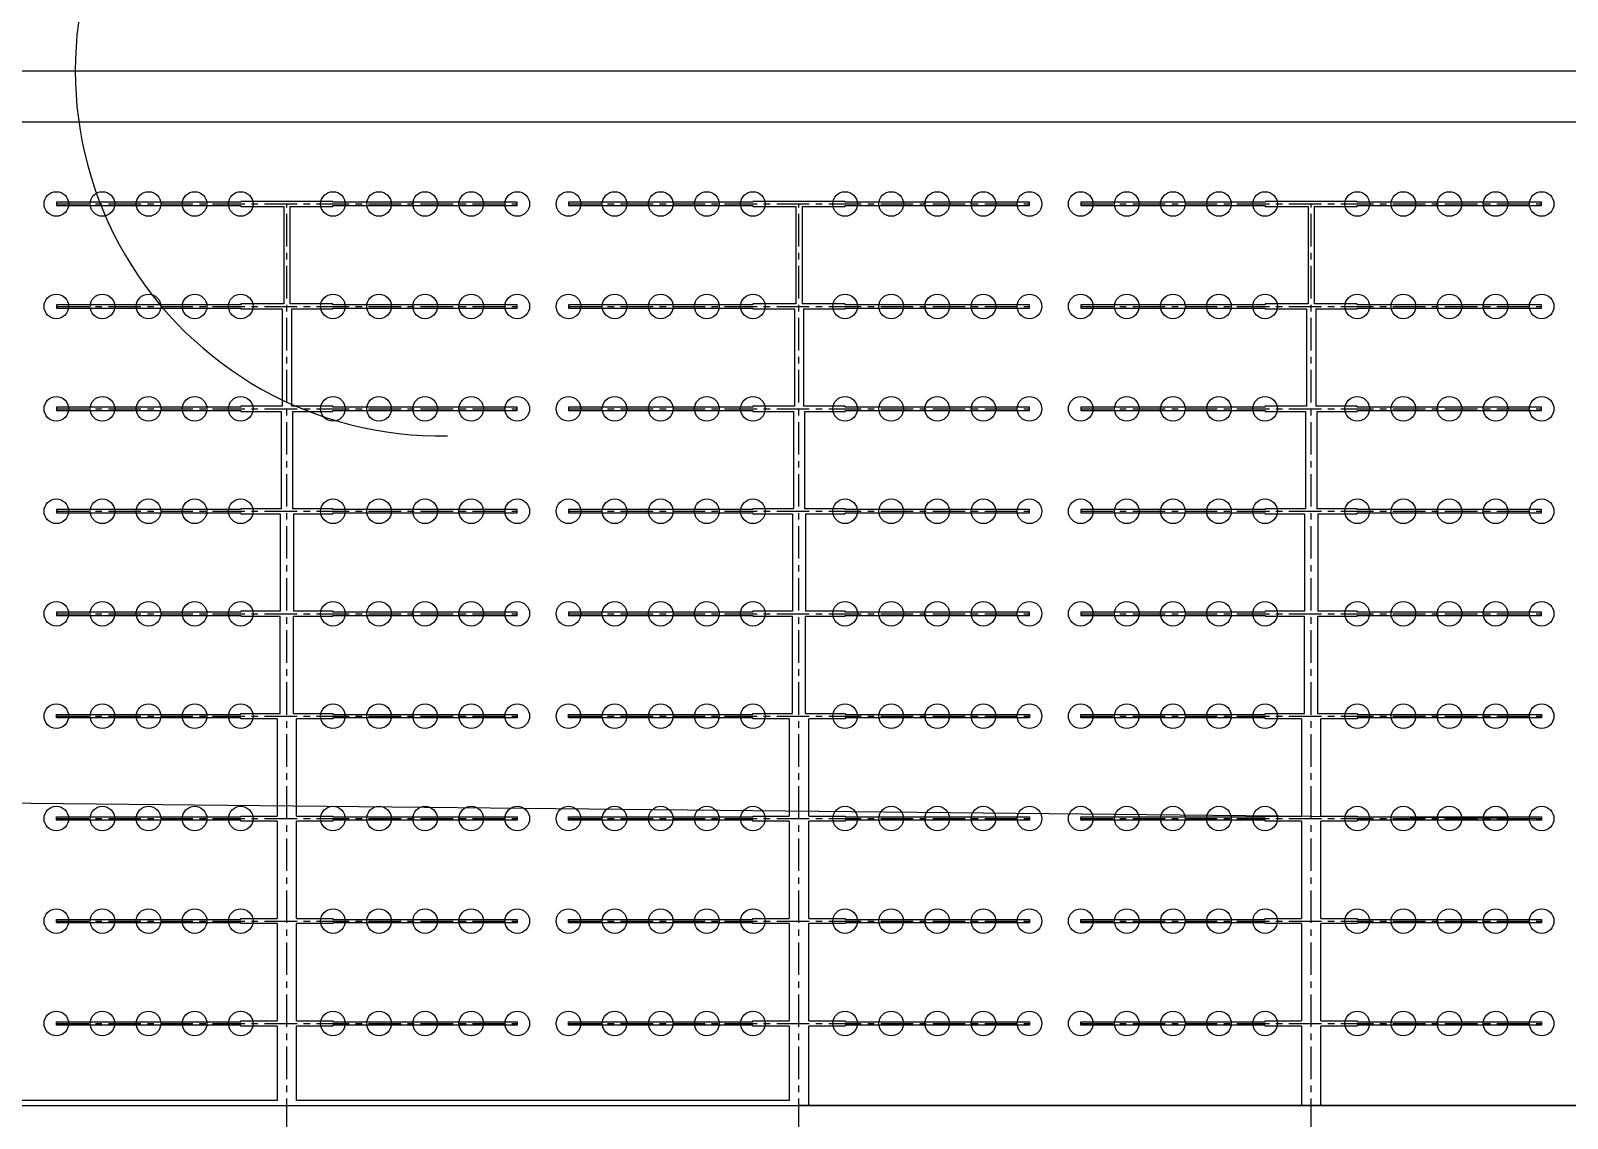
# Model space of a CAD drawing. Header units: millimetres. Extents: x -299291 to 688124, y -407813 to 623474.
# Drawn here: x 191459 to 206459, y 186902 to 197518 of the extents above; entities that cross this region are included whole.
import ezdxf

# ---------------------------------------------------------------- set-up
doc = ezdxf.new("R2010")
doc.units = ezdxf.units.MM
doc.linetypes.add('CENTER', pattern=[50.8, 31.75, -6.35, 6.35, -6.35])
doc.layers.add('轴线', color=6, linetype='CENTER')

msp = doc.modelspace()

# ---------------------------------------------------------------- linework, layer by layer
at = {"lineweight": -3, "ltscale": 100}
for p, q in [((186459.037, 197128.406), (266459.037, 197128.406)), ((186459.037, 196628.406), (266459.037, 196628.406)), ((186459.037, 187027.406), (266459.037, 187027.406))]:
    msp.add_line(p, q, dxfattribs=at)
at = {"ltscale": 10}
for p, q in [((191709.037, 195843.406), (191709.037, 195811.406)), ((193509.037, 195843.406), (191709.037, 195843.406)), ((191709.037, 195811.406), (193509.037, 195811.406)), ((194409.037, 195852.406), (193509.037, 195852.406)), ((193509.037, 195852.406), (193509.037, 195843.406)), ((193509.037, 195811.406), (193509.037, 195802.406)), ((193509.037, 195802.406), (193929.037, 195802.406)), ((193929.037, 195802.406), (193929.037, 194852.406)), ((193989.037, 195802.406), (194409.037, 195802.406)), ((193989.037, 195802.406), (193989.037, 194852.406)), ((194409.037, 195843.406), (194409.037, 195852.406)), ((196209.037, 195843.406), (194409.037, 195843.406)), ((194409.037, 195802.406), (194409.037, 195811.406)), ((194409.037, 195811.406), (196209.037, 195811.406)), ((196209.037, 195811.406), (196209.037, 195843.406)), ((196709.037, 195843.406), (196709.037, 195811.406)), ((198509.037, 195843.406), (196709.037, 195843.406)), ((196709.037, 195811.406), (198509.037, 195811.406)), ((199409.037, 195852.406), (198509.037, 195852.406)), ((198509.037, 195852.406), (198509.037, 195843.406)), ((198509.037, 195811.406), (198509.037, 195802.406)), ((198509.037, 195802.406), (198929.037, 195802.406)), ((198929.037, 195802.406), (198929.037, 194852.406)), ((198989.037, 195802.406), (199409.037, 195802.406)), ((198989.037, 195802.406), (198989.037, 194852.406)), ((199409.037, 195843.406), (199409.037, 195852.406)), ((201209.037, 195843.406), (199409.037, 195843.406)), ((199409.037, 195802.406), (199409.037, 195811.406)), ((199409.037, 195811.406), (201209.037, 195811.406)), ((201209.037, 195811.406), (201209.037, 195843.406)), ((201709.037, 195843.406), (201709.037, 195811.406)), ((203509.037, 195843.406), (201709.037, 195843.406)), ((201709.037, 195811.406), (203509.037, 195811.406)), ((204409.037, 195852.406), (203509.037, 195852.406)), ((203509.037, 195852.406), (203509.037, 195843.406)), ((203509.037, 195811.406), (203509.037, 195802.406)), ((203509.037, 195802.406), (203929.037, 195802.406)), ((203929.037, 195802.406), (203929.037, 194852.406)), ((203989.037, 195802.406), (204409.037, 195802.406)), ((203989.037, 195802.406), (203989.037, 194852.406)), ((204409.037, 195843.406), (204409.037, 195852.406)), ((206209.037, 195843.406), (204409.037, 195843.406)), ((204409.037, 195802.406), (204409.037, 195811.406)), ((204409.037, 195811.406), (206209.037, 195811.406)), ((206209.037, 195811.406), (206209.037, 195843.406)), ((193929.037, 194852.406), (193509.037, 194852.406)), ((193509.037, 194852.406), (193509.037, 194843.406)), ((194409.037, 194852.406), (193989.037, 194852.406)), ((194409.037, 194843.406), (194409.037, 194852.406)), ((198929.037, 194852.406), (198509.037, 194852.406)), ((198509.037, 194852.406), (198509.037, 194843.406)), ((199409.037, 194852.406), (198989.037, 194852.406)), ((199409.037, 194843.406), (199409.037, 194852.406)), ((203929.037, 194852.406), (203509.037, 194852.406)), ((203509.037, 194852.406), (203509.037, 194843.406)), ((204409.037, 194852.406), (203989.037, 194852.406)), ((204409.037, 194843.406), (204409.037, 194852.406)), ((191709.037, 194843.406), (191709.037, 194811.406)), ((193509.037, 194843.406), (191709.037, 194843.406)), ((191709.037, 194811.406), (193509.037, 194811.406)), ((193509.037, 194811.406), (193509.037, 194802.406)), ((193509.037, 194802.406), (193914.037, 194802.406)), ((193914.037, 194802.406), (193914.037, 193852.406)), ((194004.037, 194802.406), (194409.037, 194802.406)), ((194004.037, 194802.406), (194004.037, 193852.406)), ((196209.037, 194843.406), (194409.037, 194843.406)), ((194409.037, 194802.406), (194409.037, 194811.406)), ((194409.037, 194811.406), (196209.037, 194811.406)), ((196209.037, 194811.406), (196209.037, 194843.406)), ((196709.037, 194843.406), (196709.037, 194811.406)), ((198509.037, 194843.406), (196709.037, 194843.406)), ((196709.037, 194811.406), (198509.037, 194811.406)), ((198509.037, 194811.406), (198509.037, 194802.406)), ((198509.037, 194802.406), (198914.037, 194802.406)), ((198914.037, 194802.406), (198914.037, 193852.406)), ((199004.037, 194802.406), (199409.037, 194802.406)), ((199004.037, 194802.406), (199004.037, 193852.406)), ((201209.037, 194843.406), (199409.037, 194843.406)), ((199409.037, 194802.406), (199409.037, 194811.406)), ((199409.037, 194811.406), (201209.037, 194811.406)), ((201209.037, 194811.406), (201209.037, 194843.406)), ((201709.037, 194843.406), (201709.037, 194811.406)), ((203509.037, 194843.406), (201709.037, 194843.406)), ((201709.037, 194811.406), (203509.037, 194811.406)), ((203509.037, 194811.406), (203509.037, 194802.406)), ((203509.037, 194802.406), (203914.037, 194802.406)), ((203914.037, 194802.406), (203914.037, 193852.406)), ((204004.037, 194802.406), (204409.037, 194802.406)), ((204004.037, 194802.406), (204004.037, 193852.406)), ((206209.037, 194843.406), (204409.037, 194843.406)), ((204409.037, 194802.406), (204409.037, 194811.406)), ((204409.037, 194811.406), (206209.037, 194811.406)), ((206209.037, 194811.406), (206209.037, 194843.406)), ((191709.037, 193843.406), (191709.037, 193811.406)), ((193509.037, 193843.406), (191709.037, 193843.406)), ((191709.037, 193811.406), (193509.037, 193811.406)), ((193914.037, 193852.406), (193509.037, 193852.406)), ((193509.037, 193852.406), (193509.037, 193843.406)), ((193509.037, 193811.406), (193509.037, 193802.406)), ((193509.037, 193802.406), (193904.037, 193802.406)), ((193904.037, 193802.406), (193904.037, 192852.406)), ((194409.037, 193852.406), (194004.037, 193852.406)), ((194014.037, 193802.406), (194409.037, 193802.406)), ((194014.037, 193802.406), (194014.037, 192852.406)), ((194409.037, 193843.406), (194409.037, 193852.406)), ((196209.037, 193843.406), (194409.037, 193843.406)), ((194409.037, 193802.406), (194409.037, 193811.406)), ((194409.037, 193811.406), (196209.037, 193811.406)), ((196209.037, 193811.406), (196209.037, 193843.406)), ((196709.037, 193843.406), (196709.037, 193811.406)), ((198509.037, 193843.406), (196709.037, 193843.406)), ((196709.037, 193811.406), (198509.037, 193811.406)), ((198914.037, 193852.406), (198509.037, 193852.406)), ((198509.037, 193852.406), (198509.037, 193843.406)), ((198509.037, 193811.406), (198509.037, 193802.406)), ((198509.037, 193802.406), (198904.037, 193802.406)), ((198904.037, 193802.406), (198904.037, 192852.406)), ((199409.037, 193852.406), (199004.037, 193852.406)), ((199014.037, 193802.406), (199409.037, 193802.406)), ((199014.037, 193802.406), (199014.037, 192852.406)), ((199409.037, 193843.406), (199409.037, 193852.406)), ((201209.037, 193843.406), (199409.037, 193843.406)), ((199409.037, 193802.406), (199409.037, 193811.406)), ((199409.037, 193811.406), (201209.037, 193811.406)), ((201209.037, 193811.406), (201209.037, 193843.406)), ((201709.037, 193843.406), (201709.037, 193811.406)), ((203509.037, 193843.406), (201709.037, 193843.406)), ((201709.037, 193811.406), (203509.037, 193811.406)), ((203914.037, 193852.406), (203509.037, 193852.406)), ((203509.037, 193852.406), (203509.037, 193843.406)), ((203509.037, 193811.406), (203509.037, 193802.406)), ((203509.037, 193802.406), (203904.037, 193802.406)), ((203904.037, 193802.406), (203904.037, 192852.406)), ((204409.037, 193852.406), (204004.037, 193852.406)), ((204014.037, 193802.406), (204409.037, 193802.406)), ((204014.037, 193802.406), (204014.037, 192852.406)), ((204409.037, 193843.406), (204409.037, 193852.406)), ((206209.037, 193843.406), (204409.037, 193843.406)), ((204409.037, 193802.406), (204409.037, 193811.406)), ((204409.037, 193811.406), (206209.037, 193811.406)), ((206209.037, 193811.406), (206209.037, 193843.406)), ((191709.037, 192843.406), (191709.037, 192811.406)), ((193509.037, 192843.406), (191709.037, 192843.406)), ((191709.037, 192811.406), (193509.037, 192811.406)), ((193904.037, 192852.406), (193509.037, 192852.406)), ((193509.037, 192852.406), (193509.037, 192843.406)), ((193509.037, 192811.406), (193509.037, 192802.406)), ((193509.037, 192802.406), (193894.037, 192802.406)), ((193894.037, 192802.406), (193894.037, 191852.406)), ((194409.037, 192852.406), (194014.037, 192852.406)), ((194024.037, 192802.406), (194409.037, 192802.406)), ((194024.037, 192802.406), (194024.037, 191852.406)), ((194409.037, 192843.406), (194409.037, 192852.406)), ((196209.037, 192843.406), (194409.037, 192843.406)), ((194409.037, 192802.406), (194409.037, 192811.406)), ((194409.037, 192811.406), (196209.037, 192811.406)), ((196209.037, 192811.406), (196209.037, 192843.406)), ((196709.037, 192843.406), (196709.037, 192811.406)), ((198509.037, 192843.406), (196709.037, 192843.406)), ((196709.037, 192811.406), (198509.037, 192811.406)), ((198904.037, 192852.406), (198509.037, 192852.406)), ((198509.037, 192852.406), (198509.037, 192843.406)), ((198509.037, 192811.406), (198509.037, 192802.406)), ((198509.037, 192802.406), (198894.037, 192802.406)), ((198894.037, 192802.406), (198894.037, 191852.406)), ((199409.037, 192852.406), (199014.037, 192852.406)), ((199024.037, 192802.406), (199409.037, 192802.406)), ((199024.037, 192802.406), (199024.037, 191852.406)), ((199409.037, 192843.406), (199409.037, 192852.406)), ((201209.037, 192843.406), (199409.037, 192843.406)), ((199409.037, 192802.406), (199409.037, 192811.406)), ((199409.037, 192811.406), (201209.037, 192811.406)), ((201209.037, 192811.406), (201209.037, 192843.406)), ((201709.037, 192843.406), (201709.037, 192811.406)), ((203509.037, 192843.406), (201709.037, 192843.406)), ((201709.037, 192811.406), (203509.037, 192811.406)), ((203904.037, 192852.406), (203509.037, 192852.406)), ((203509.037, 192852.406), (203509.037, 192843.406)), ((203509.037, 192811.406), (203509.037, 192802.406)), ((203509.037, 192802.406), (203894.037, 192802.406)), ((203894.037, 192802.406), (203894.037, 191852.406)), ((204409.037, 192852.406), (204014.037, 192852.406)), ((204024.037, 192802.406), (204409.037, 192802.406)), ((204024.037, 192802.406), (204024.037, 191852.406)), ((204409.037, 192843.406), (204409.037, 192852.406)), ((206209.037, 192843.406), (204409.037, 192843.406)), ((204409.037, 192802.406), (204409.037, 192811.406)), ((204409.037, 192811.406), (206209.037, 192811.406)), ((206209.037, 192811.406), (206209.037, 192843.406)), ((193894.037, 191852.406), (193509.037, 191852.406)), ((193509.037, 191852.406), (193509.037, 191843.406)), ((194409.037, 191852.406), (194024.037, 191852.406)), ((194409.037, 191843.406), (194409.037, 191852.406)), ((198894.037, 191852.406), (198509.037, 191852.406)), ((198509.037, 191852.406), (198509.037, 191843.406)), ((199409.037, 191852.406), (199024.037, 191852.406)), ((199409.037, 191843.406), (199409.037, 191852.406)), ((203894.037, 191852.406), (203509.037, 191852.406)), ((203509.037, 191852.406), (203509.037, 191843.406)), ((204409.037, 191852.406), (204024.037, 191852.406)), ((204409.037, 191843.406), (204409.037, 191852.406)), ((191709.037, 191843.406), (191709.037, 191811.406)), ((193509.037, 191843.406), (191709.037, 191843.406)), ((191709.037, 191811.406), (193509.037, 191811.406)), ((193509.037, 191811.406), (193509.037, 191802.406)), ((193509.037, 191802.406), (193894.037, 191802.406)), ((193894.037, 190852.406), (193894.037, 191802.406)), ((194024.037, 191802.406), (194409.037, 191802.406)), ((194024.037, 190852.406), (194024.037, 191802.406)), ((196209.037, 191843.406), (194409.037, 191843.406)), ((194409.037, 191802.406), (194409.037, 191811.406)), ((194409.037, 191811.406), (196209.037, 191811.406)), ((196209.037, 191811.406), (196209.037, 191843.406)), ((196709.037, 191843.406), (196709.037, 191811.406)), ((198509.037, 191843.406), (196709.037, 191843.406)), ((196709.037, 191811.406), (198509.037, 191811.406)), ((198509.037, 191811.406), (198509.037, 191802.406)), ((198509.037, 191802.406), (198894.037, 191802.406)), ((198894.037, 190852.406), (198894.037, 191802.406)), ((199024.037, 191802.406), (199409.037, 191802.406)), ((199024.037, 190852.406), (199024.037, 191802.406)), ((201209.037, 191843.406), (199409.037, 191843.406)), ((199409.037, 191802.406), (199409.037, 191811.406)), ((199409.037, 191811.406), (201209.037, 191811.406)), ((201209.037, 191811.406), (201209.037, 191843.406)), ((201709.037, 191843.406), (201709.037, 191811.406)), ((203509.037, 191843.406), (201709.037, 191843.406)), ((201709.037, 191811.406), (203509.037, 191811.406)), ((203509.037, 191811.406), (203509.037, 191802.406)), ((203509.037, 191802.406), (203894.037, 191802.406)), ((203894.037, 190852.406), (203894.037, 191802.406)), ((204024.037, 191802.406), (204409.037, 191802.406)), ((204024.037, 190852.406), (204024.037, 191802.406)), ((206209.037, 191843.406), (204409.037, 191843.406)), ((204409.037, 191802.406), (204409.037, 191811.406)), ((204409.037, 191811.406), (206209.037, 191811.406)), ((206209.037, 191811.406), (206209.037, 191843.406)), ((191709.037, 190811.406), (191709.037, 190843.406)), ((191709.037, 190843.406), (193509.037, 190843.406)), ((193509.037, 190811.406), (191709.037, 190811.406)), ((193509.037, 190843.406), (193509.037, 190852.406)), ((193509.037, 190852.406), (193894.037, 190852.406)), ((193509.037, 190802.406), (193509.037, 190811.406)), ((193864.037, 190802.406), (193509.037, 190802.406)), ((193864.037, 190802.406), (193864.037, 189852.406)), ((194024.037, 190852.406), (194409.037, 190852.406)), ((194409.037, 190802.406), (194054.037, 190802.406)), ((194054.037, 189852.406), (194054.037, 190802.406)), ((194409.037, 190852.406), (194409.037, 190843.406)), ((194409.037, 190843.406), (196209.037, 190843.406)), ((196209.037, 190811.406), (194409.037, 190811.406)), ((194409.037, 190811.406), (194409.037, 190802.406)), ((196209.037, 190843.406), (196209.037, 190811.406)), ((196709.037, 190811.406), (196709.037, 190843.406)), ((196709.037, 190843.406), (198509.037, 190843.406)), ((198509.037, 190811.406), (196709.037, 190811.406)), ((198509.037, 190843.406), (198509.037, 190852.406)), ((198509.037, 190852.406), (198894.037, 190852.406)), ((198509.037, 190802.406), (198509.037, 190811.406)), ((198864.037, 190802.406), (198509.037, 190802.406)), ((198864.037, 190802.406), (198864.037, 189852.406)), ((199024.037, 190852.406), (199409.037, 190852.406)), ((199409.037, 190802.406), (199054.037, 190802.406)), ((199054.037, 189852.406), (199054.037, 190802.406)), ((199409.037, 190852.406), (199409.037, 190843.406)), ((199409.037, 190843.406), (201209.037, 190843.406)), ((201209.037, 190811.406), (199409.037, 190811.406)), ((199409.037, 190811.406), (199409.037, 190802.406)), ((201209.037, 190843.406), (201209.037, 190811.406)), ((201709.037, 190811.406), (201709.037, 190843.406)), ((201709.037, 190843.406), (203509.037, 190843.406)), ((203509.037, 190811.406), (201709.037, 190811.406)), ((203509.037, 190843.406), (203509.037, 190852.406)), ((203509.037, 190852.406), (203894.037, 190852.406)), ((203509.037, 190802.406), (203509.037, 190811.406)), ((203864.037, 190802.406), (203509.037, 190802.406)), ((203864.037, 190802.406), (203864.037, 189852.406)), ((204024.037, 190852.406), (204409.037, 190852.406)), ((204409.037, 190802.406), (204054.037, 190802.406)), ((204054.037, 189852.406), (204054.037, 190802.406)), ((204409.037, 190852.406), (204409.037, 190843.406)), ((204409.037, 190843.406), (206209.037, 190843.406)), ((206209.037, 190811.406), (204409.037, 190811.406)), ((204409.037, 190811.406), (204409.037, 190802.406)), ((206209.037, 190843.406), (206209.037, 190811.406)), ((191709.037, 189811.406), (191709.037, 189843.406)), ((191709.037, 189843.406), (193509.037, 189843.406)), ((193509.037, 189811.406), (191709.037, 189811.406)), ((193509.037, 189843.406), (193509.037, 189852.406)), ((193509.037, 189852.406), (193864.037, 189852.406)), ((193509.037, 189802.406), (193509.037, 189811.406)), ((193864.037, 189802.406), (193509.037, 189802.406)), ((193864.037, 189802.406), (193864.037, 188852.406)), ((194054.037, 189852.406), (194409.037, 189852.406)), ((194409.037, 189802.406), (194054.037, 189802.406)), ((194054.037, 188852.406), (194054.037, 189802.406)), ((194409.037, 189852.406), (194409.037, 189843.406)), ((194409.037, 189843.406), (196209.037, 189843.406)), ((196209.037, 189811.406), (194409.037, 189811.406)), ((194409.037, 189811.406), (194409.037, 189802.406)), ((196209.037, 189843.406), (196209.037, 189811.406)), ((196709.037, 189811.406), (196709.037, 189843.406)), ((196709.037, 189843.406), (198509.037, 189843.406)), ((198509.037, 189811.406), (196709.037, 189811.406)), ((198509.037, 189843.406), (198509.037, 189852.406)), ((198509.037, 189852.406), (198864.037, 189852.406)), ((198509.037, 189802.406), (198509.037, 189811.406)), ((198864.037, 189802.406), (198509.037, 189802.406)), ((198864.037, 189802.406), (198864.037, 188852.406)), ((199054.037, 189852.406), (199409.037, 189852.406)), ((199409.037, 189802.406), (199054.037, 189802.406)), ((199054.037, 188852.406), (199054.037, 189802.406)), ((199409.037, 189852.406), (199409.037, 189843.406)), ((199409.037, 189843.406), (201209.037, 189843.406)), ((201209.037, 189811.406), (199409.037, 189811.406)), ((199409.037, 189811.406), (199409.037, 189802.406)), ((201209.037, 189843.406), (201209.037, 189811.406)), ((201709.037, 189811.406), (201709.037, 189843.406)), ((201709.037, 189843.406), (203509.037, 189843.406)), ((203509.037, 189811.406), (201709.037, 189811.406)), ((203509.037, 189843.406), (203509.037, 189852.406)), ((203509.037, 189852.406), (203864.037, 189852.406)), ((203509.037, 189802.406), (203509.037, 189811.406)), ((203864.037, 189802.406), (203509.037, 189802.406)), ((203864.037, 189802.406), (203864.037, 188852.406)), ((204054.037, 189852.406), (204409.037, 189852.406)), ((204409.037, 189802.406), (204054.037, 189802.406)), ((204054.037, 188852.406), (204054.037, 189802.406)), ((204409.037, 189852.406), (204409.037, 189843.406)), ((204409.037, 189843.406), (206209.037, 189843.406)), ((206209.037, 189811.406), (204409.037, 189811.406)), ((204409.037, 189811.406), (204409.037, 189802.406)), ((206209.037, 189843.406), (206209.037, 189811.406)), ((193509.037, 188843.406), (193509.037, 188852.406)), ((193509.037, 188852.406), (193864.037, 188852.406)), ((194054.037, 188852.406), (194409.037, 188852.406)), ((194409.037, 188852.406), (194409.037, 188843.406)), ((198509.037, 188843.406), (198509.037, 188852.406)), ((198509.037, 188852.406), (198864.037, 188852.406)), ((199054.037, 188852.406), (199409.037, 188852.406)), ((199409.037, 188852.406), (199409.037, 188843.406)), ((203509.037, 188843.406), (203509.037, 188852.406)), ((203509.037, 188852.406), (203864.037, 188852.406)), ((204054.037, 188852.406), (204409.037, 188852.406)), ((204409.037, 188852.406), (204409.037, 188843.406)), ((191709.037, 188811.406), (191709.037, 188843.406)), ((191709.037, 188843.406), (193509.037, 188843.406)), ((193509.037, 188811.406), (191709.037, 188811.406)), ((193509.037, 188802.406), (193509.037, 188811.406)), ((193864.037, 188802.406), (193509.037, 188802.406)), ((193864.037, 188802.406), (193864.037, 187852.406)), ((194409.037, 188802.406), (194054.037, 188802.406)), ((194054.037, 187852.406), (194054.037, 188802.406)), ((194409.037, 188843.406), (196209.037, 188843.406)), ((196209.037, 188811.406), (194409.037, 188811.406)), ((194409.037, 188811.406), (194409.037, 188802.406)), ((196209.037, 188843.406), (196209.037, 188811.406)), ((196709.037, 188811.406), (196709.037, 188843.406)), ((196709.037, 188843.406), (198509.037, 188843.406)), ((198509.037, 188811.406), (196709.037, 188811.406)), ((198509.037, 188802.406), (198509.037, 188811.406)), ((198864.037, 188802.406), (198509.037, 188802.406)), ((198864.037, 188802.406), (198864.037, 187852.406)), ((199409.037, 188802.406), (199054.037, 188802.406)), ((199054.037, 187852.406), (199054.037, 188802.406)), ((199409.037, 188843.406), (201209.037, 188843.406)), ((201209.037, 188811.406), (199409.037, 188811.406)), ((199409.037, 188811.406), (199409.037, 188802.406)), ((201209.037, 188843.406), (201209.037, 188811.406)), ((201709.037, 188811.406), (201709.037, 188843.406)), ((201709.037, 188843.406), (203509.037, 188843.406)), ((203509.037, 188811.406), (201709.037, 188811.406)), ((203509.037, 188802.406), (203509.037, 188811.406)), ((203864.037, 188802.406), (203509.037, 188802.406)), ((203864.037, 188802.406), (203864.037, 187852.406)), ((204409.037, 188802.406), (204054.037, 188802.406)), ((204054.037, 187852.406), (204054.037, 188802.406)), ((204409.037, 188843.406), (206209.037, 188843.406)), ((206209.037, 188811.406), (204409.037, 188811.406)), ((204409.037, 188811.406), (204409.037, 188802.406)), ((206209.037, 188843.406), (206209.037, 188811.406)), ((191709.037, 187811.406), (191709.037, 187843.406)), ((191709.037, 187843.406), (193509.037, 187843.406)), ((193509.037, 187811.406), (191709.037, 187811.406)), ((193509.037, 187843.406), (193509.037, 187852.406)), ((193509.037, 187852.406), (193864.037, 187852.406)), ((193509.037, 187802.406), (193509.037, 187811.406)), ((193864.037, 187802.406), (193509.037, 187802.406)), ((193864.037, 187802.406), (193864.037, 187077.406)), ((194054.037, 187852.406), (194409.037, 187852.406)), ((194409.037, 187802.406), (194054.037, 187802.406)), ((194054.037, 187077.406), (194054.037, 187802.406)), ((194409.037, 187852.406), (194409.037, 187843.406)), ((194409.037, 187843.406), (196209.037, 187843.406)), ((196209.037, 187811.406), (194409.037, 187811.406)), ((194409.037, 187811.406), (194409.037, 187802.406)), ((196209.037, 187843.406), (196209.037, 187811.406)), ((196709.037, 187811.406), (196709.037, 187843.406)), ((196709.037, 187843.406), (198509.037, 187843.406)), ((198509.037, 187811.406), (196709.037, 187811.406)), ((198509.037, 187843.406), (198509.037, 187852.406)), ((198509.037, 187852.406), (198864.037, 187852.406)), ((198509.037, 187802.406), (198509.037, 187811.406)), ((198864.037, 187802.406), (198509.037, 187802.406)), ((198864.037, 187802.406), (198864.037, 187077.406)), ((199054.037, 187852.406), (199409.037, 187852.406)), ((199409.037, 187802.406), (199054.037, 187802.406)), ((199054.037, 187027.406), (199054.037, 187802.406)), ((199409.037, 187852.406), (199409.037, 187843.406)), ((199409.037, 187843.406), (201209.037, 187843.406)), ((201209.037, 187811.406), (199409.037, 187811.406)), ((199409.037, 187811.406), (199409.037, 187802.406)), ((201209.037, 187843.406), (201209.037, 187811.406)), ((201709.037, 187811.406), (201709.037, 187843.406)), ((201709.037, 187843.406), (203509.037, 187843.406)), ((203509.037, 187811.406), (201709.037, 187811.406)), ((203509.037, 187843.406), (203509.037, 187852.406)), ((203509.037, 187852.406), (203864.037, 187852.406)), ((203509.037, 187802.406), (203509.037, 187811.406)), ((203864.037, 187802.406), (203509.037, 187802.406)), ((203864.037, 187802.406), (203864.037, 187027.406)), ((204054.037, 187852.406), (204409.037, 187852.406)), ((204409.037, 187802.406), (204054.037, 187802.406)), ((204054.037, 187027.406), (204054.037, 187802.406)), ((204409.037, 187852.406), (204409.037, 187843.406)), ((204409.037, 187843.406), (206209.037, 187843.406)), ((206209.037, 187811.406), (204409.037, 187811.406)), ((204409.037, 187811.406), (204409.037, 187802.406)), ((206209.037, 187843.406), (206209.037, 187811.406)), ((193864.037, 187077.406), (189054.037, 187077.406)), ((198864.037, 187077.406), (194054.037, 187077.406)), ((213864.037, 187027.406), (198959.037, 187027.406))]:
    msp.add_line(p, q, dxfattribs=at)
at = {"color": 2, "ltscale": 10}
msp.add_line((186459.037, 190028.406), (206209.037, 189827.406), dxfattribs=at)
at = {"ltscale": 10}
for centre in [(191709.037, 195827.406), (192159.037, 195827.406), (192609.037, 195827.406), (193059.037, 195827.406), (193509.037, 195827.406), (194409.037, 195827.406), (194859.037, 195827.406), (195309.037, 195827.406), (195759.037, 195827.406), (196209.037, 195827.406), (196709.037, 195827.406), (197159.037, 195827.406), (197609.037, 195827.406), (198059.037, 195827.406), (198509.037, 195827.406), (199409.037, 195827.406), (199859.037, 195827.406), (200309.037, 195827.406), (200759.037, 195827.406), (201209.037, 195827.406), (201709.037, 195827.406), (202159.037, 195827.406), (202609.037, 195827.406), (203059.037, 195827.406), (203509.037, 195827.406), (204409.037, 195827.406), (204859.037, 195827.406), (205309.037, 195827.406), (205759.037, 195827.406), (206209.037, 195827.406), (191709.037, 194827.406), (192159.037, 194827.406), (192609.037, 194827.406), (193059.037, 194827.406), (193509.037, 194827.406), (194409.037, 194827.406), (194859.037, 194827.406), (195309.037, 194827.406), (195759.037, 194827.406), (196209.037, 194827.406), (196709.037, 194827.406), (197159.037, 194827.406), (197609.037, 194827.406), (198059.037, 194827.406), (198509.037, 194827.406), (199409.037, 194827.406), (199859.037, 194827.406), (200309.037, 194827.406), (200759.037, 194827.406), (201209.037, 194827.406), (201709.037, 194827.406), (202159.037, 194827.406), (202609.037, 194827.406), (203059.037, 194827.406), (203509.037, 194827.406), (204409.037, 194827.406), (204859.037, 194827.406), (205309.037, 194827.406), (205759.037, 194827.406), (206209.037, 194827.406), (191709.037, 193827.406), (192159.037, 193827.406), (192609.037, 193827.406), (193059.037, 193827.406), (193509.037, 193827.406), (194409.037, 193827.406), (194859.037, 193827.406), (195309.037, 193827.406), (195759.037, 193827.406), (196209.037, 193827.406), (196709.037, 193827.406), (197159.037, 193827.406), (197609.037, 193827.406), (198059.037, 193827.406), (198509.037, 193827.406), (199409.037, 193827.406), (199859.037, 193827.406), (200309.037, 193827.406), (200759.037, 193827.406), (201209.037, 193827.406), (201709.037, 193827.406), (202159.037, 193827.406), (202609.037, 193827.406), (203059.037, 193827.406), (203509.037, 193827.406), (204409.037, 193827.406), (204859.037, 193827.406), (205309.037, 193827.406), (205759.037, 193827.406), (206209.037, 193827.406), (191709.037, 192827.406), (192159.037, 192827.406), (192609.037, 192827.406), (193059.037, 192827.406), (193509.037, 192827.406), (194409.037, 192827.406), (194859.037, 192827.406), (195309.037, 192827.406), (195759.037, 192827.406), (196209.037, 192827.406), (196709.037, 192827.406), (197159.037, 192827.406), (197609.037, 192827.406), (198059.037, 192827.406), (198509.037, 192827.406), (199409.037, 192827.406), (199859.037, 192827.406), (200309.037, 192827.406), (200759.037, 192827.406), (201209.037, 192827.406), (201709.037, 192827.406), (202159.037, 192827.406), (202609.037, 192827.406), (203059.037, 192827.406), (203509.037, 192827.406), (204409.037, 192827.406), (204859.037, 192827.406), (205309.037, 192827.406), (205759.037, 192827.406), (206209.037, 192827.406), (191709.037, 191827.406), (192159.037, 191827.406), (192609.037, 191827.406), (193059.037, 191827.406), (193509.037, 191827.406), (194409.037, 191827.406), (194859.037, 191827.406), (195309.037, 191827.406), (195759.037, 191827.406), (196209.037, 191827.406), (196709.037, 191827.406), (197159.037, 191827.406), (197609.037, 191827.406), (198059.037, 191827.406), (198509.037, 191827.406), (199409.037, 191827.406), (199859.037, 191827.406), (200309.037, 191827.406), (200759.037, 191827.406), (201209.037, 191827.406), (201709.037, 191827.406), (202159.037, 191827.406), (202609.037, 191827.406), (203059.037, 191827.406), (203509.037, 191827.406), (204409.037, 191827.406), (204859.037, 191827.406), (205309.037, 191827.406), (205759.037, 191827.406), (206209.037, 191827.406), (191709.037, 190827.406), (192159.037, 190827.406), (192609.037, 190827.406), (193059.037, 190827.406), (193509.037, 190827.406), (194409.037, 190827.406), (194859.037, 190827.406), (195309.037, 190827.406), (195759.037, 190827.406), (196209.037, 190827.406), (196709.037, 190827.406), (197159.037, 190827.406), (197609.037, 190827.406), (198059.037, 190827.406), (198509.037, 190827.406), (199409.037, 190827.406), (199859.037, 190827.406), (200309.037, 190827.406), (200759.037, 190827.406), (201209.037, 190827.406), (201709.037, 190827.406), (202159.037, 190827.406), (202609.037, 190827.406), (203059.037, 190827.406), (203509.037, 190827.406), (204409.037, 190827.406), (204859.037, 190827.406), (205309.037, 190827.406), (205759.037, 190827.406), (206209.037, 190827.406), (191709.037, 189827.406), (192159.037, 189827.406), (192609.037, 189827.406), (193059.037, 189827.406), (193509.037, 189827.406), (194409.037, 189827.406), (194859.037, 189827.406), (195309.037, 189827.406), (195759.037, 189827.406), (196209.037, 189827.406), (196709.037, 189827.406), (197159.037, 189827.406), (197609.037, 189827.406), (198059.037, 189827.406), (198509.037, 189827.406), (199409.037, 189827.406), (199859.037, 189827.406), (200309.037, 189827.406), (200759.037, 189827.406), (201209.037, 189827.406), (201709.037, 189827.406), (202159.037, 189827.406), (202609.037, 189827.406), (203059.037, 189827.406), (203509.037, 189827.406), (204409.037, 189827.406), (204859.037, 189827.406), (205309.037, 189827.406), (205759.037, 189827.406), (206209.037, 189827.406), (191709.037, 188827.406), (192159.037, 188827.406), (192609.037, 188827.406), (193059.037, 188827.406), (193509.037, 188827.406), (194409.037, 188827.406), (194859.037, 188827.406), (195309.037, 188827.406), (195759.037, 188827.406), (196209.037, 188827.406), (196709.037, 188827.406), (197159.037, 188827.406), (197609.037, 188827.406), (198059.037, 188827.406), (198509.037, 188827.406), (199409.037, 188827.406), (199859.037, 188827.406), (200309.037, 188827.406), (200759.037, 188827.406), (201209.037, 188827.406), (201709.037, 188827.406), (202159.037, 188827.406), (202609.037, 188827.406), (203059.037, 188827.406), (203509.037, 188827.406), (204409.037, 188827.406), (204859.037, 188827.406), (205309.037, 188827.406), (205759.037, 188827.406), (206209.037, 188827.406), (191709.037, 187827.406), (192159.037, 187827.406), (192609.037, 187827.406), (193059.037, 187827.406), (193509.037, 187827.406), (194409.037, 187827.406), (194859.037, 187827.406), (195309.037, 187827.406), (195759.037, 187827.406), (196209.037, 187827.406), (196709.037, 187827.406), (197159.037, 187827.406), (197609.037, 187827.406), (198059.037, 187827.406), (198509.037, 187827.406), (199409.037, 187827.406), (199859.037, 187827.406), (200309.037, 187827.406), (200759.037, 187827.406), (201209.037, 187827.406), (201709.037, 187827.406), (202159.037, 187827.406), (202609.037, 187827.406), (203059.037, 187827.406), (203509.037, 187827.406), (204409.037, 187827.406), (204859.037, 187827.406), (205309.037, 187827.406), (205759.037, 187827.406), (206209.037, 187827.406)]:
    msp.add_circle(centre, 120, dxfattribs=at)
at = {"color": 7, "lineweight": -3}
msp.add_arc((195459.037, 197128.406), 3565.52, 88.8787302, 271.1212698, dxfattribs=at)
at = {"layer": '轴线', "ltscale": 10}
for p, q in [((191709.037, 195827.406), (196209.037, 195827.406)), ((193959.037, 186777.406), (193959.037, 195827.406)), ((196709.037, 195827.406), (201209.037, 195827.406)), ((198959.037, 186777.406), (198959.037, 195827.406)), ((201709.037, 195827.406), (206209.037, 195827.406)), ((203959.037, 186777.406), (203959.037, 195827.406)), ((191709.037, 194827.406), (196209.037, 194827.406)), ((191709.037, 194827.406), (196209.037, 194827.406)), ((196709.037, 194827.406), (201209.037, 194827.406)), ((196709.037, 194827.406), (201209.037, 194827.406)), ((201709.037, 194827.406), (206209.037, 194827.406)), ((201709.037, 194827.406), (206209.037, 194827.406)), ((191709.037, 193827.406), (196209.037, 193827.406)), ((191709.037, 193827.406), (196209.037, 193827.406)), ((196709.037, 193827.406), (201209.037, 193827.406)), ((196709.037, 193827.406), (201209.037, 193827.406)), ((201709.037, 193827.406), (206209.037, 193827.406)), ((201709.037, 193827.406), (206209.037, 193827.406)), ((191709.037, 192827.406), (196209.037, 192827.406)), ((191709.037, 192827.406), (196209.037, 192827.406)), ((196709.037, 192827.406), (201209.037, 192827.406)), ((196709.037, 192827.406), (201209.037, 192827.406)), ((201709.037, 192827.406), (206209.037, 192827.406)), ((201709.037, 192827.406), (206209.037, 192827.406)), ((191709.037, 191827.406), (196209.037, 191827.406)), ((191709.037, 191827.406), (196209.037, 191827.406)), ((196709.037, 191827.406), (201209.037, 191827.406)), ((196709.037, 191827.406), (201209.037, 191827.406)), ((201709.037, 191827.406), (206209.037, 191827.406)), ((201709.037, 191827.406), (206209.037, 191827.406)), ((191709.037, 190827.406), (196209.037, 190827.406)), ((191709.037, 190827.406), (196209.037, 190827.406)), ((196709.037, 190827.406), (201209.037, 190827.406)), ((196709.037, 190827.406), (201209.037, 190827.406)), ((201709.037, 190827.406), (206209.037, 190827.406)), ((201709.037, 190827.406), (206209.037, 190827.406)), ((191709.037, 189827.406), (196209.037, 189827.406)), ((191709.037, 189827.406), (196209.037, 189827.406)), ((196709.037, 189827.406), (201209.037, 189827.406)), ((196709.037, 189827.406), (201209.037, 189827.406)), ((201709.037, 189827.406), (206209.037, 189827.406)), ((201709.037, 189827.406), (206209.037, 189827.406)), ((191709.037, 188827.406), (196209.037, 188827.406)), ((191709.037, 188827.406), (196209.037, 188827.406)), ((196709.037, 188827.406), (201209.037, 188827.406)), ((196709.037, 188827.406), (201209.037, 188827.406)), ((201709.037, 188827.406), (206209.037, 188827.406)), ((201709.037, 188827.406), (206209.037, 188827.406)), ((191709.037, 187827.406), (196209.037, 187827.406)), ((196709.037, 187827.406), (201209.037, 187827.406)), ((201709.037, 187827.406), (206209.037, 187827.406))]:
    msp.add_line(p, q, dxfattribs=at)

doc.saveas('drawing.dxf')
